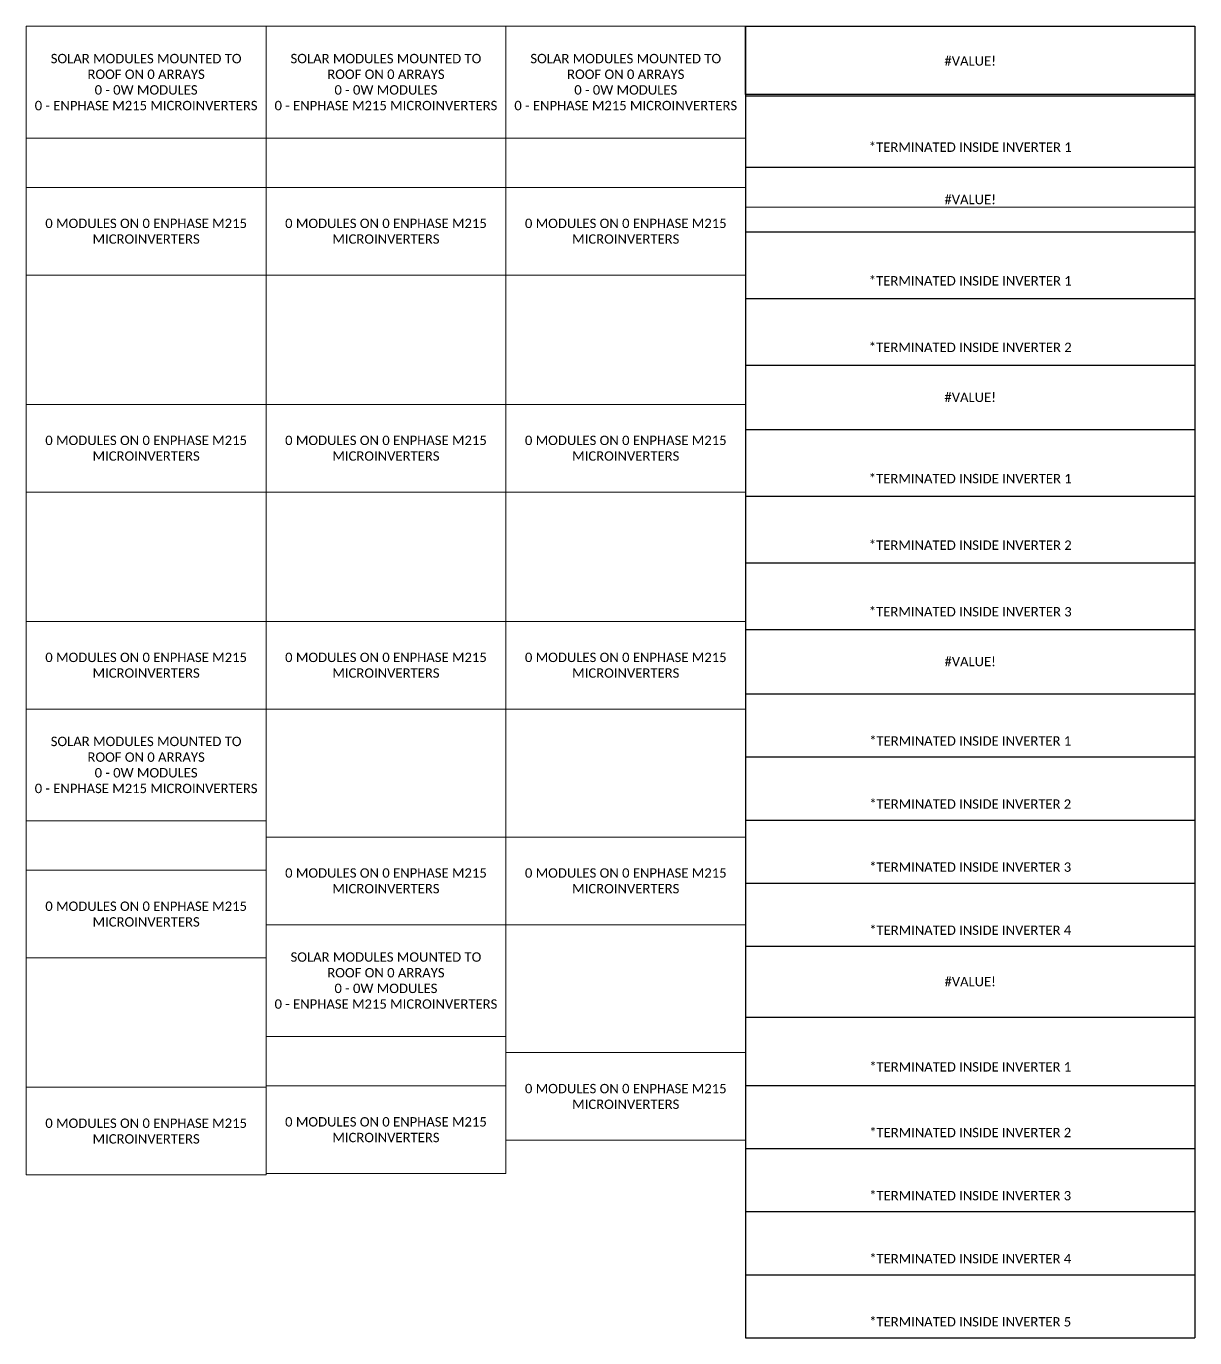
# Model space of a CAD drawing. Header units: feet. Extents: x -13431 to 15277, y 10370 to 29871.
# Drawn here: x 2484 to 2913.6, y 16948.2 to 17430.2 of the extents above; entities that cross this region are included whole.
import ezdxf

# ---------------------------------------------------------------- set-up
doc = ezdxf.new("R2010")
doc.units = ezdxf.units.FT
doc.header["$MEASUREMENT"] = 0
doc.layers.add('Z - TITLEBLOCK TXT', color=7, linetype='Continuous')
doc.styles.get("Standard").update_dxf_attribs({"font": 'calibri.ttf'})

# ---------------------------------------------------------------- blocks, each defined once
blk = doc.blocks.new('*T84')
at = {"color": 9, "linetype": 'ByBlock', "lineweight": 30, "true_color": 0xa7bfde, "transparency": 16777216}
blk.add_line((0, 0), (165.11, 0), dxfattribs=at)
at = {"color": 0, "linetype": 'ByBlock', "lineweight": -2, "transparency": 16777216}
for p, q in [((0, 0), (0, -143.92)), ((165.11, 0), (165.11, -143.92)), ((0, -26.09), (165.11, -26.09)), ((0, -51.19), (165.11, -51.19)), ((0, -74.38), (165.11, -74.38)), ((0, -97.56), (165.11, -97.56)), ((0, -120.74), (165.11, -120.74)), ((0, -143.92), (165.11, -143.92))]:
    blk.add_line(p, q, dxfattribs=at)
at = {"color": 0, "transparency": 16777216, "char_height": 3.4375, "width": 156.9097, "attachment_point": 5}
for s, insert in [('{\\fCalibri|b0|i0|c0;#VALUE!', (82.56, -13.05)), ('{\\fCalibri|b0|i0|c0;^J^J*TERMINATED INSIDE INVERTER 1', (82.56, -38.64)), ('{\\fCalibri|b0|i0|c0;^J^J*TERMINATED INSIDE INVERTER 2', (82.56, -62.78)), ('{\\fCalibri|b0|i0|c0;^J^J*TERMINATED INSIDE INVERTER 3', (82.56, -85.97)), ('{\\fCalibri|b0|i0|c0;^J^J*TERMINATED INSIDE INVERTER 4', (82.56, -109.15)), ('{\\fCalibri|b0|i0|c0;^J^J*TERMINATED INSIDE INVERTER 5', (82.56, -132.33))]:
    blk.add_mtext(s, dxfattribs=dict(at, insert=insert))
blk = doc.blocks.new('*T85')
at = {"color": 9, "linetype": 'ByBlock', "lineweight": 30, "true_color": 0xa7bfde, "transparency": 16777216}
blk.add_line((0, 0), (165.11, 0), dxfattribs=at)
at = {"color": 0, "linetype": 'ByBlock', "lineweight": -2, "transparency": 16777216}
for p, q in [((0, 0), (0, -116.42)), ((165.11, 0), (165.11, -116.42)), ((0, -23.66), (165.11, -23.66)), ((0, -46.88), (165.11, -46.88)), ((0, -70.06), (165.11, -70.06)), ((0, -93.24), (165.11, -93.24)), ((0, -116.42), (165.11, -116.42))]:
    blk.add_line(p, q, dxfattribs=at)
at = {"color": 0, "transparency": 16777216, "char_height": 3.4375, "width": 156.9097, "attachment_point": 5}
for s, insert in [('{\\fCalibri|b0|i0|c0;#VALUE!', (82.56, -11.83)), ('{\\fCalibri|b0|i0|c0;^J^J*TERMINATED INSIDE INVERTER 1', (82.56, -35.27)), ('{\\fCalibri|b0|i0|c0;^J^J*TERMINATED INSIDE INVERTER 2', (82.56, -58.47)), ('{\\fCalibri|b0|i0|c0;^J^J*TERMINATED INSIDE INVERTER 3', (82.56, -81.65)), ('{\\fCalibri|b0|i0|c0;^J^J*TERMINATED INSIDE INVERTER 4', (82.56, -104.83))]:
    blk.add_mtext(s, dxfattribs=dict(at, insert=insert))
blk = doc.blocks.new('*T86')
at = {"layer": 'Z - TITLEBLOCK TXT', "color": 0, "lineweight": -2, "transparency": 16777216}
for p, q in [((0, 0), (165.11, 0)), ((0, 0), (0, -97.16)), ((165.11, 0), (165.11, -97.16)), ((0, -23.74), (165.11, -23.74)), ((0, -48.21), (165.11, -48.21)), ((0, -72.68), (165.11, -72.68)), ((0, -97.16), (165.11, -97.16))]:
    blk.add_line(p, q, dxfattribs=at)
at = {"layer": 'Z - TITLEBLOCK TXT', "color": 0, "linetype": 'Continuous', "transparency": 16777216, "char_height": 3.4544, "width": 156.9097, "attachment_point": 5}
for s, insert in [('{\\fCalibri|b0|i0|c0;#VALUE!', (82.56, -11.87)), ('{\\fCalibri|b0|i0|c0;^J^J*TERMINATED INSIDE INVERTER 1', (82.56, -35.98)), ('{\\fCalibri|b0|i0|c0;^J^J*TERMINATED INSIDE INVERTER 2', (82.56, -60.45)), ('{\\fCalibri|b0|i0|c0;^J^J*TERMINATED INSIDE INVERTER 3', (82.56, -84.92))]:
    blk.add_mtext(s, dxfattribs=dict(at, insert=insert))
blk = doc.blocks.new('*T87')
at = {"layer": 'Z - TITLEBLOCK TXT', "color": 0, "lineweight": -2, "transparency": 16777216}
for p, q in [((0, 0), (165.11, 0)), ((0, 0), (0, -72.68)), ((165.11, 0), (165.11, -72.68)), ((0, -23.74), (165.11, -23.74)), ((0, -48.21), (165.11, -48.21)), ((0, -72.68), (165.11, -72.68))]:
    blk.add_line(p, q, dxfattribs=at)
at = {"layer": 'Z - TITLEBLOCK TXT', "color": 0, "linetype": 'Continuous', "transparency": 16777216, "char_height": 3.4544, "width": 156.9097, "attachment_point": 5}
for s, insert in [('{\\fCalibri|b0|i0|c0;#VALUE!', (82.56, -11.87)), ('{\\fCalibri|b0|i0|c0;^J^J*TERMINATED INSIDE INVERTER 1', (82.56, -35.98)), ('{\\fCalibri|b0|i0|c0;^J^J*TERMINATED INSIDE INVERTER 2', (82.56, -60.45))]:
    blk.add_mtext(s, dxfattribs=dict(at, insert=insert))
blk = doc.blocks.new('*T88')
at = {"layer": 'Defpoints', "color": 8, "linetype": 'ByBlock', "lineweight": 0, "transparency": 16777216}
for p, q in [((0, -51.84), (0, -66.46)), ((165.11, -51.84), (165.11, -66.46)), ((0, -66.46), (165.11, -66.46))]:
    blk.add_line(p, q, dxfattribs=at)
at = {"layer": 'Z - TITLEBLOCK TXT', "color": 0, "lineweight": -2, "transparency": 16777216}
for p, q in [((0, 0), (165.11, 0)), ((0, 0), (0, -51.84)), ((165.11, 0), (165.11, -51.84)), ((0, -25.56), (165.11, -25.56)), ((0, -51.84), (165.11, -51.84))]:
    blk.add_line(p, q, dxfattribs=at)
at = {"layer": 'Z - TITLEBLOCK TXT', "color": 0, "linetype": 'Continuous', "transparency": 16777216, "char_height": 3.4544, "width": 155.095, "attachment_point": 5}
for s, insert in [('{\\fCalibri|b0|i0|c0;#VALUE!', (82.56, -12.78)), ('{\\fCalibri|b0|i0|c0;^J^J*TERMINATED INSIDE INVERTER 1', (82.56, -38.7))]:
    blk.add_mtext(s, dxfattribs=dict(at, insert=insert))
blk = doc.blocks.new('*T89')
at = {"layer": 'Defpoints', "color": 8, "linetype": 'ByBlock', "lineweight": 0, "transparency": 16777216}
for p, q in [((0, 0), (88.16, 0)), ((0, 0), (0, -171.21)), ((88.16, 0), (88.16, -171.21)), ((0, -41.08), (88.16, -41.08)), ((0, -59.24), (88.16, -59.24)), ((0, -91.46), (88.16, -91.46)), ((0, -138.99), (88.16, -138.99)), ((0, -171.21), (88.16, -171.21))]:
    blk.add_line(p, q, dxfattribs=at)
at = {"color": 0, "linetype": 'Continuous', "transparency": 16777216, "char_height": 3.4544, "width": 83.574, "attachment_point": 5}
for s, insert in [('{\\fCalibri|b0|i0|c0;SOLAR MODULES MOUNTED TO ROOF ON 0 ARRAYS^J0 - 0W MODULES^J0 - ENPHASE M215 MICROINVERTERS', (44.08, -20.54)), ('{\\fCalibri|b0|i0|c0;', (44.08, -50.16)), ('{\\fCalibri|b0|i0|c0;0 MODULES ON 0 ENPHASE M215 MICROINVERTERS', (44.08, -75.35)), ('{\\fCalibri|b0|i0|c0;', (44.08, -115.23)), ('{\\fCalibri|b0|i0|c0;0 MODULES ON 0 ENPHASE M215 MICROINVERTERS', (44.08, -155.1))]:
    blk.add_mtext(s, dxfattribs=dict(at, insert=insert))
blk = doc.blocks.new('*T90')
at = {"layer": 'Defpoints', "color": 8, "linetype": 'ByBlock', "lineweight": 0, "transparency": 16777216}
for p, q in [((0, 0), (88.16, 0)), ((0, 0), (0, -330.21)), ((88.16, 0), (88.16, -330.21)), ((0, -41.08), (88.16, -41.08)), ((0, -59.24), (88.16, -59.24)), ((0, -91.46), (88.16, -91.46)), ((0, -138.99), (88.16, -138.99)), ((0, -171.21), (88.16, -171.21)), ((0, -218.74), (88.16, -218.74)), ((0, -250.97), (88.16, -250.97)), ((0, -297.99), (88.16, -297.99)), ((0, -330.21), (88.16, -330.21))]:
    blk.add_line(p, q, dxfattribs=at)
at = {"color": 0, "linetype": 'Continuous', "transparency": 16777216, "char_height": 3.4544, "width": 83.574, "attachment_point": 5}
for s, insert in [('{\\fCalibri|b0|i0|c0;SOLAR MODULES MOUNTED TO ROOF ON 0 ARRAYS^J0 - 0W MODULES^J0 - ENPHASE M215 MICROINVERTERS', (44.08, -20.54)), ('{\\fCalibri|b0|i0|c0;', (44.08, -50.16)), ('{\\fCalibri|b0|i0|c0;0 MODULES ON 0 ENPHASE M215 MICROINVERTERS', (44.08, -75.35)), ('{\\fCalibri|b0|i0|c0;', (44.08, -115.23)), ('{\\fCalibri|b0|i0|c0;0 MODULES ON 0 ENPHASE M215 MICROINVERTERS', (44.08, -155.1)), ('{\\fCalibri|b0|i0|c0;', (44.08, -194.98)), ('{\\fCalibri|b0|i0|c0;0 MODULES ON 0 ENPHASE M215 MICROINVERTERS', (44.08, -234.86)), ('{\\fCalibri|b0|i0|c0;', (44.08, -274.48)), ('{\\fCalibri|b0|i0|c0;0 MODULES ON 0 ENPHASE M215 MICROINVERTERS', (44.08, -314.1))]:
    blk.add_mtext(s, dxfattribs=dict(at, insert=insert))
blk = doc.blocks.new('*T91')
at = {"layer": 'Defpoints', "color": 8, "linetype": 'ByBlock', "lineweight": 0, "transparency": 16777216}
for p, q in [((0, 0), (88.16, 0)), ((0, 0), (0, -409.45)), ((88.16, 0), (88.16, -409.45)), ((0, -41.08), (88.16, -41.08)), ((0, -59.24), (88.16, -59.24)), ((0, -91.46), (88.16, -91.46)), ((0, -138.99), (88.16, -138.99)), ((0, -171.21), (88.16, -171.21)), ((0, -218.74), (88.16, -218.74)), ((0, -250.97), (88.16, -250.97)), ((0, -297.99), (88.16, -297.99)), ((0, -330.21), (88.16, -330.21)), ((0, -377.23), (88.16, -377.23)), ((0, -409.45), (88.16, -409.45))]:
    blk.add_line(p, q, dxfattribs=at)
at = {"color": 0, "linetype": 'Continuous', "transparency": 16777216, "char_height": 3.4544, "width": 83.574, "attachment_point": 5}
for s, insert in [('{\\fCalibri|b0|i0|c0;SOLAR MODULES MOUNTED TO ROOF ON 0 ARRAYS^J0 - 0W MODULES^J0 - ENPHASE M215 MICROINVERTERS', (44.08, -20.54)), ('{\\fCalibri|b0|i0|c0;', (44.08, -50.16)), ('{\\fCalibri|b0|i0|c0;0 MODULES ON 0 ENPHASE M215 MICROINVERTERS', (44.08, -75.35)), ('{\\fCalibri|b0|i0|c0;', (44.08, -115.23)), ('{\\fCalibri|b0|i0|c0;0 MODULES ON 0 ENPHASE M215 MICROINVERTERS', (44.08, -155.1)), ('{\\fCalibri|b0|i0|c0;', (44.08, -194.98)), ('{\\fCalibri|b0|i0|c0;0 MODULES ON 0 ENPHASE M215 MICROINVERTERS', (44.08, -234.86)), ('{\\fCalibri|b0|i0|c0;', (44.08, -274.48)), ('{\\fCalibri|b0|i0|c0;0 MODULES ON 0 ENPHASE M215 MICROINVERTERS', (44.08, -314.1)), ('{\\fCalibri|b0|i0|c0;', (44.08, -353.72)), ('{\\fCalibri|b0|i0|c0;0 MODULES ON 0 ENPHASE M215 MICROINVERTERS', (44.08, -393.34))]:
    blk.add_mtext(s, dxfattribs=dict(at, insert=insert))
blk = doc.blocks.new('*T92')
at = {"layer": 'Defpoints', "color": 8, "linetype": 'ByBlock', "lineweight": 0, "transparency": 16777216}
for p, q in [((0, 0), (88.16, 0)), ((0, 0), (0, -250.97)), ((88.16, 0), (88.16, -250.97)), ((0, -41.08), (88.16, -41.08)), ((0, -59.24), (88.16, -59.24)), ((0, -91.46), (88.16, -91.46)), ((0, -138.99), (88.16, -138.99)), ((0, -171.21), (88.16, -171.21)), ((0, -218.74), (88.16, -218.74)), ((0, -250.97), (88.16, -250.97))]:
    blk.add_line(p, q, dxfattribs=at)
at = {"color": 0, "linetype": 'Continuous', "transparency": 16777216, "char_height": 3.4544, "width": 83.574, "attachment_point": 5}
for s, insert in [('{\\fCalibri|b0|i0|c0;SOLAR MODULES MOUNTED TO ROOF ON 0 ARRAYS^J0 - 0W MODULES^J0 - ENPHASE M215 MICROINVERTERS', (44.08, -20.54)), ('{\\fCalibri|b0|i0|c0;', (44.08, -50.16)), ('{\\fCalibri|b0|i0|c0;0 MODULES ON 0 ENPHASE M215 MICROINVERTERS', (44.08, -75.35)), ('{\\fCalibri|b0|i0|c0;', (44.08, -115.23)), ('{\\fCalibri|b0|i0|c0;0 MODULES ON 0 ENPHASE M215 MICROINVERTERS', (44.08, -155.1)), ('{\\fCalibri|b0|i0|c0;', (44.08, -194.98)), ('{\\fCalibri|b0|i0|c0;0 MODULES ON 0 ENPHASE M215 MICROINVERTERS', (44.08, -234.86))]:
    blk.add_mtext(s, dxfattribs=dict(at, insert=insert))
blk = doc.blocks.new('*T93')
at = {"layer": 'Defpoints', "color": 8, "linetype": 'ByBlock', "lineweight": 0, "transparency": 16777216}
for p, q in [((0, 0), (88.16, 0)), ((0, 0), (0, -91.46)), ((88.16, 0), (88.16, -91.46)), ((0, -41.08), (88.16, -41.08)), ((0, -59.24), (88.16, -59.24)), ((0, -91.46), (88.16, -91.46))]:
    blk.add_line(p, q, dxfattribs=at)
at = {"color": 0, "linetype": 'Continuous', "transparency": 16777216, "char_height": 3.4544, "width": 80.0359, "attachment_point": 5}
for s, insert in [('{\\fCalibri|b0|i0|c0;SOLAR MODULES MOUNTED TO ROOF ON 0 ARRAYS^J0 - 0W MODULES^J0 - ENPHASE M215 MICROINVERTERS', (44.08, -20.54)), ('{\\fCalibri|b0|i0|c0;', (44.08, -50.16)), ('{\\fCalibri|b0|i0|c0;0 MODULES ON 0 ENPHASE M215 MICROINVERTERS', (44.08, -75.35))]:
    blk.add_mtext(s, dxfattribs=dict(at, insert=insert))

msp = doc.modelspace()

# ---------------------------------------------------------------- linework, layer by layer
at = {"layer": 'Z - TITLEBLOCK TXT', "linetype": 'Continuous'}
msp.add_lwpolyline([(2748.49554, 17430.17238), (2913.60565, 17430.17238), (2913.60565, 17405.03412), (2748.49554, 17405.03412)], close=True, dxfattribs=at)

# ---------------------------------------------------------------- block references
for name, p in [('*T92', (2484.00393, 17430.17238)), ('*T90', (2572.1678, 17430.17238)), ('*T91', (2660.33167, 17430.17238)), ('*T88', (2748.49554, 17430.17238)), ('*T87', (2748.49554, 17378.33075)), ('*T86', (2748.49554, 17305.64681)), ('*T85', (2748.49554, 17208.49132)), ('*T89', (2484.00393, 17179.20602)), ('*T93', (2572.1678, 17099.96193)), ('*T84', (2748.49554, 17092.06853))]:
    msp.add_blockref(name, p)

doc.saveas('drawing.dxf')
